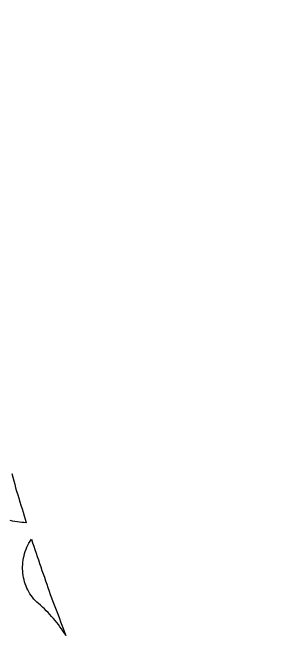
# Model space of a CAD drawing. Extents: x -1903 to -234, y -575 to 545.
# Drawn here: x -1776.1 to -1703.9, y -178.6 to -14.8 of the extents above; entities that cross this region are included whole.
import ezdxf

# ---------------------------------------------------------------- set-up
doc = ezdxf.new("R2010")
doc.units = 0
doc.layers.add('LAYER_1', color=18, linetype='CONTINUOUS')

msp = doc.modelspace()

# ---------------------------------------------------------------- linework, layer by layer
at = {"layer": 'LAYER_1'}
msp.add_lwpolyline([(-1342.912552403855, 545.219890420859, 0.4142135623730951), (-1902.912552403855, -14.78010957914103, 0.4142135623730951), (-1342.912552403855, -574.780109579141, 0.4142135623730951), (-782.912552403855, -14.78010957914103, 0.4142135623730951)], format="xyb", close=True, dxfattribs=at)
msp.add_lwpolyline([(-1776.264770507812, -135.8775634765625), (-1776.011474609375, -136.8038024902344), (-1775.75830078125, -137.72998046875), (-1775.505004882812, -138.6561431884766), (-1775.251831054688, -139.5823974609375), (-1774.993041992188, -140.5069274902344), (-1774.710693359375, -141.4246520996094), (-1774.428466796875, -142.3424682617188), (-1774.146240234375, -143.2602081298828), (-1773.864013671875, -144.1779327392578), (-1773.581665039062, -145.0957489013672), (-1773.299438476562, -146.0134887695312), (-1773.017211914062, -146.9312286376953), (-1772.734985351562, -147.8490447998047), (-1772.452758789062, -148.7667846679688), (-1773.065551757812, -148.7359313964844), (-1773.67529296875, -148.6872711181641), (-1774.28173828125, -148.6209564208984), (-1774.884399414062, -148.5371704101562), (-1775.483154296875, -148.4360504150391), (-1776.077514648438, -148.3176422119141), (-1776.667358398438, -148.1821594238281)], dxfattribs=at)
msp.add_lwpolyline([(-1762.09326171875, -178.374755859375), (-1762.465087890625, -177.7892761230469), (-1762.837036132812, -177.2033996582031), (-1763.232299804688, -176.6337890625), (-1763.6279296875, -176.0637664794922), (-1764.0458984375, -175.5110015869141), (-1764.464111328125, -174.9577178955078), (-1764.903930664062, -174.4226226806641), (-1765.343994140625, -173.8868408203125), (-1765.8046875, -173.3702850341797), (-1766.265625, -172.8530120849609), (-1766.746337890625, -172.3557586669922), (-1767.227172851562, -171.8578796386719), (-1767.726928710938, -171.3810272216797), (-1768.22705078125, -170.9033203125), (-1768.744995117188, -170.4477081298828), (-1769.26318359375, -169.9912261962891), (-1769.702758789062, -169.6117858886719), (-1770.1201171875, -169.2122955322266), (-1770.515258789062, -168.7937774658203), (-1770.873901367188, -168.3521881103516), (-1771.207885742188, -167.89306640625), (-1771.518920898438, -167.4180297851562), (-1771.806884765625, -166.9282836914062), (-1772.071655273438, -166.4248962402344), (-1772.31298828125, -165.9089965820312), (-1772.531005859375, -165.3816375732422), (-1772.725341796875, -164.8439788818359), (-1772.89599609375, -164.2971343994141), (-1773.042846679688, -163.7420806884766), (-1773.165649414062, -163.1801300048828), (-1773.264526367188, -162.6121673583984), (-1773.339111328125, -162.0394744873047), (-1773.389282226562, -161.4630279541016), (-1773.4150390625, -160.8840484619141), (-1773.416259765625, -160.303466796875), (-1773.392822265625, -159.7224884033203), (-1773.344482421875, -159.1421508789062), (-1773.271240234375, -158.5634765625), (-1773.172973632812, -157.9876403808594), (-1773.049560546875, -157.4155883789062), (-1772.900756835938, -156.8484954833984), (-1772.726684570312, -156.2874145507812), (-1772.527221679688, -155.7332000732422), (-1772.302001953125, -155.1870727539062), (-1772.05126953125, -154.6501007080078), (-1771.774536132812, -154.1230316162109), (-1771.460205078125, -153.6033172607422), (-1771.12060546875, -153.0958251953125), (-1770.833129882812, -154.0104827880859), (-1770.522583007812, -154.9175720214844), (-1770.2119140625, -155.8246765136719), (-1769.901245117188, -156.7317810058594), (-1769.590698242188, -157.6388702392578), (-1769.280029296875, -158.5459747314453), (-1768.969482421875, -159.4530792236328), (-1768.658813476562, -160.3601684570312), (-1768.34814453125, -161.2672729492188), (-1768.03759765625, -162.1743774414062), (-1767.726928710938, -163.0813903808594), (-1767.416381835938, -163.9884796142578), (-1767.105712890625, -164.8955841064453), (-1766.795166015625, -165.8026885986328), (-1766.484497070312, -166.7097778320312), (-1766.161254882812, -167.6123504638672), (-1765.822265625, -168.5092163085938), (-1765.483276367188, -169.4060974121094), (-1765.144287109375, -170.302978515625), (-1764.805297851562, -171.1998443603516), (-1764.46630859375, -172.0967254638672), (-1764.127319335938, -172.9935913085938), (-1763.788208007812, -173.8904724121094), (-1763.44921875, -174.787353515625), (-1763.110229492188, -175.6842193603516), (-1762.771240234375, -176.5810089111328), (-1762.432250976562, -177.4778900146484)], close=True, dxfattribs=at)

doc.saveas('drawing.dxf')
